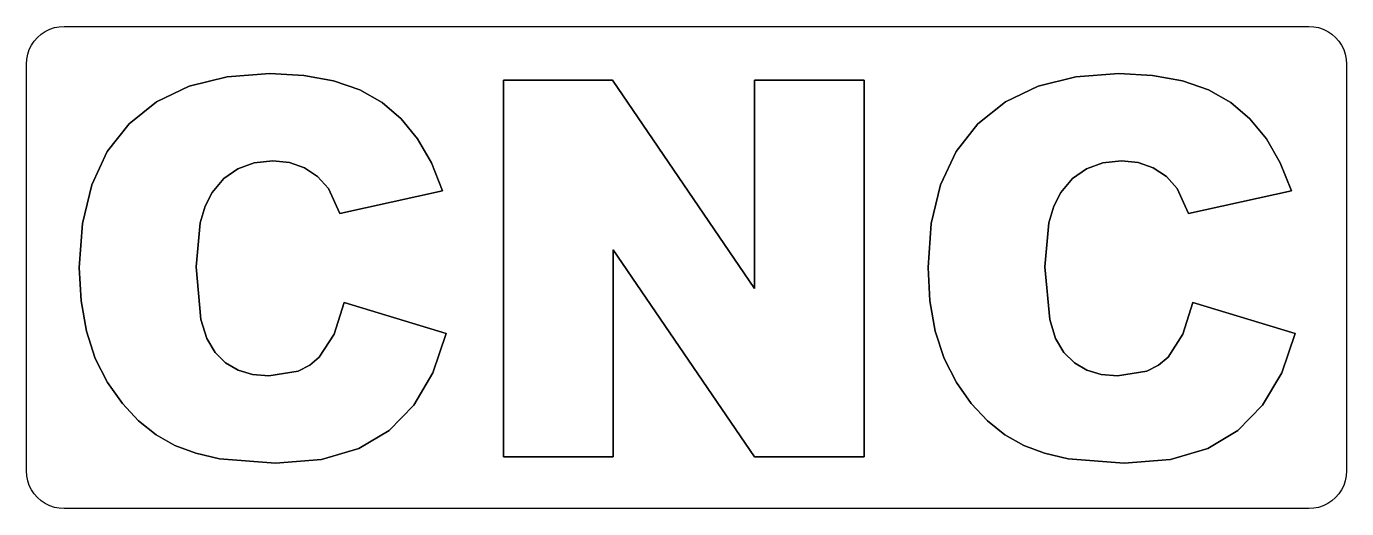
# Model space of a CAD drawing. Header units: metres. Extents: x 0 to 99.8, y 0 to 36.5.
import ezdxf

# ---------------------------------------------------------------- set-up
doc = ezdxf.new("R2010")
doc.units = ezdxf.units.M

msp = doc.modelspace()

# ---------------------------------------------------------------- linework, layer by layer
at = {"layer": 'Layer0'}
for points in [[(0, 2.85, 0), (0, 33.63, 0), (0.024, 34.002, 0), (0.097, 34.368, 0), (0.217, 34.721, 0), (0.382, 35.055, 0), (0.589, 35.365, 0), (0.835, 35.645, 0), (1.115, 35.891, 0), (1.425, 36.098, 0), (1.759, 36.263, 0), (2.112, 36.383, 0), (2.478, 36.456, 0), (2.85, 36.48, 0), (96.9, 36.48, 0), (97.272, 36.456, 0), (97.638, 36.383, 0), (97.991, 36.263, 0), (98.325, 36.098, 0), (98.635, 35.891, 0), (98.915, 35.645, 0), (99.161, 35.365, 0), (99.368, 35.055, 0), (99.533, 34.721, 0), (99.653, 34.368, 0), (99.726, 34.002, 0), (99.75, 33.63, 0), (99.75, 2.85, 0), (99.726, 2.478, 0), (99.653, 2.112, 0), (99.533, 1.759, 0), (99.368, 1.425, 0), (99.161, 1.115, 0), (98.915, 0.835, 0), (98.635, 0.589, 0), (98.325, 0.382, 0), (97.991, 0.217, 0), (97.638, 0.097, 0), (97.272, 0.024, 0), (96.9, 0, 0), (2.85, 0, 0), (2.478, 0.024, 0), (2.112, 0.097, 0), (1.759, 0.217, 0), (1.425, 0.382, 0), (1.115, 0.589, 0), (0.835, 0.835, 0), (0.589, 1.115, 0), (0.382, 1.425, 0), (0.217, 1.759, 0), (0.097, 2.112, 0), (0.024, 2.478, 0), (0, 2.85, 0)], [(31.72, 13.253, 0), (24.002, 15.586, 0), (23.242, 13.205, 0), (22.126, 11.465, 0), (21.403, 10.844, 0), (20.525, 10.401, 0), (18.306, 10.046, 0), (17.076, 10.156, 0), (15.993, 10.485, 0), (15.055, 11.034, 0), (14.262, 11.803, 0), (13.633, 12.868, 0), (13.183, 14.305, 0), (12.824, 18.298, 0), (13.125, 21.614, 0), (13.502, 22.889, 0), (14.029, 23.91, 0), (14.914, 24.963, 0), (15.973, 25.716, 0), (17.208, 26.167, 0), (18.617, 26.318, 0), (19.876, 26.182, 0), (21.008, 25.773, 0), (21.995, 25.112, 0), (22.816, 24.218, 0), (23.672, 22.313, 0), (31.448, 24.043, 0), (30.6, 26.152, 0), (29.555, 27.97, 0), (28.311, 29.496, 0), (26.87, 30.731, 0), (25.185, 31.683, 0), (23.212, 32.364, 0), (20.952, 32.772, 0), (18.403, 32.908, 0), (15.157, 32.671, 0), (12.301, 31.958, 0), (9.835, 30.771, 0), (7.76, 29.11, 0), (6.114, 27.006, 0), (4.938, 24.493, 0), (4.233, 21.571, 0), (3.998, 18.24, 0), (4.131, 15.707, 0), (4.532, 13.412, 0), (5.201, 11.355, 0), (6.136, 9.536, 0), (7.256, 7.964, 0), (8.476, 6.649, 0), (9.798, 5.589, 0), (11.22, 4.786, 0), (12.799, 4.195, 0), (14.591, 3.773, 0), (18.812, 3.436, 0), (22.304, 3.713, 0), (25.12, 4.544, 0), (27.397, 5.919, 0), (29.271, 7.83, 0), (30.719, 10.274, 0), (31.72, 13.253, 0)], [(24.002, 15.586, 0), (31.72, 13.253, 0), (30.719, 10.274, 0), (29.271, 7.83, 0), (27.397, 5.919, 0), (25.12, 4.544, 0), (22.304, 3.713, 0), (18.812, 3.436, 0), (14.591, 3.773, 0), (12.799, 4.195, 0), (11.22, 4.786, 0), (9.798, 5.589, 0), (8.476, 6.649, 0), (7.256, 7.964, 0), (6.136, 9.536, 0), (5.201, 11.355, 0), (4.532, 13.412, 0), (4.131, 15.707, 0), (3.998, 18.24, 0), (4.233, 21.571, 0), (4.938, 24.493, 0), (6.114, 27.006, 0), (7.76, 29.11, 0), (9.835, 30.771, 0), (12.301, 31.958, 0), (15.157, 32.671, 0), (18.403, 32.908, 0), (20.952, 32.772, 0), (23.212, 32.364, 0), (25.185, 31.683, 0), (26.87, 30.731, 0), (28.311, 29.496, 0), (29.555, 27.97, 0), (30.6, 26.152, 0), (31.448, 24.043, 0), (23.672, 22.313, 0), (22.816, 24.218, 0), (21.995, 25.112, 0), (21.008, 25.773, 0), (19.876, 26.182, 0), (18.617, 26.318, 0), (17.208, 26.167, 0), (15.973, 25.716, 0), (14.914, 24.963, 0), (14.029, 23.91, 0), (13.502, 22.889, 0), (13.125, 21.614, 0), (12.824, 18.298, 0), (13.183, 14.305, 0), (13.633, 12.868, 0), (14.262, 11.803, 0), (15.055, 11.034, 0), (15.993, 10.485, 0), (17.076, 10.156, 0), (18.306, 10.046, 0), (20.525, 10.401, 0), (21.403, 10.844, 0), (22.126, 11.465, 0), (23.242, 13.205, 0), (24.002, 15.586, 0)], [(44.279, 32.422, 0), (36.055, 32.422, 0), (36.055, 3.922, 0), (44.337, 3.922, 0), (44.337, 19.57, 0), (55.01, 3.922, 0), (63.311, 3.922, 0), (63.311, 32.422, 0), (55.01, 32.422, 0), (55.01, 16.654, 0), (44.279, 32.422, 0)], [(36.055, 32.422, 0), (44.279, 32.422, 0), (55.01, 16.654, 0), (55.01, 32.422, 0), (63.311, 32.422, 0), (63.311, 3.922, 0), (55.01, 3.922, 0), (44.337, 19.57, 0), (44.337, 3.922, 0), (36.055, 3.922, 0), (36.055, 32.422, 0)], [(95.855, 13.253, 0), (88.137, 15.586, 0), (87.376, 13.205, 0), (86.261, 11.465, 0), (85.537, 10.844, 0), (84.659, 10.401, 0), (82.441, 10.046, 0), (81.211, 10.156, 0), (80.127, 10.485, 0), (79.189, 11.034, 0), (78.397, 11.803, 0), (77.768, 12.868, 0), (77.318, 14.305, 0), (76.959, 18.298, 0), (77.26, 21.614, 0), (77.637, 22.889, 0), (78.164, 23.91, 0), (79.048, 24.963, 0), (80.108, 25.716, 0), (81.342, 26.167, 0), (82.752, 26.318, 0), (84.011, 26.182, 0), (85.143, 25.773, 0), (86.13, 25.112, 0), (86.951, 24.218, 0), (87.806, 22.313, 0), (95.583, 24.043, 0), (94.735, 26.152, 0), (93.69, 27.97, 0), (92.446, 29.496, 0), (91.004, 30.731, 0), (89.32, 31.683, 0), (87.347, 32.364, 0), (85.087, 32.772, 0), (82.538, 32.908, 0), (79.292, 32.671, 0), (76.436, 31.958, 0), (73.97, 30.771, 0), (71.894, 29.11, 0), (70.248, 27.006, 0), (69.073, 24.493, 0), (68.368, 21.571, 0), (68.132, 18.24, 0), (68.266, 15.707, 0), (68.667, 13.412, 0), (69.335, 11.355, 0), (70.271, 9.536, 0), (71.391, 7.964, 0), (72.611, 6.649, 0), (73.932, 5.589, 0), (75.355, 4.786, 0), (76.934, 4.195, 0), (78.725, 3.773, 0), (82.946, 3.436, 0), (86.438, 3.713, 0), (89.255, 4.544, 0), (91.532, 5.919, 0), (93.405, 7.83, 0), (94.854, 10.274, 0), (95.855, 13.253, 0)], [(88.137, 15.586, 0), (95.855, 13.253, 0), (94.854, 10.274, 0), (93.405, 7.83, 0), (91.532, 5.919, 0), (89.255, 4.544, 0), (86.438, 3.713, 0), (82.946, 3.436, 0), (78.725, 3.773, 0), (76.934, 4.195, 0), (75.355, 4.786, 0), (73.932, 5.589, 0), (72.611, 6.649, 0), (71.391, 7.964, 0), (70.271, 9.536, 0), (69.335, 11.355, 0), (68.667, 13.412, 0), (68.266, 15.707, 0), (68.132, 18.24, 0), (68.368, 21.571, 0), (69.073, 24.493, 0), (70.248, 27.006, 0), (71.894, 29.11, 0), (73.97, 30.771, 0), (76.436, 31.958, 0), (79.292, 32.671, 0), (82.538, 32.908, 0), (85.087, 32.772, 0), (87.347, 32.364, 0), (89.32, 31.683, 0), (91.004, 30.731, 0), (92.446, 29.496, 0), (93.69, 27.97, 0), (94.735, 26.152, 0), (95.583, 24.043, 0), (87.806, 22.313, 0), (86.951, 24.218, 0), (86.13, 25.112, 0), (85.143, 25.773, 0), (84.011, 26.182, 0), (82.752, 26.318, 0), (81.342, 26.167, 0), (80.108, 25.716, 0), (79.048, 24.963, 0), (78.164, 23.91, 0), (77.637, 22.889, 0), (77.26, 21.614, 0), (76.959, 18.298, 0), (77.318, 14.305, 0), (77.768, 12.868, 0), (78.397, 11.803, 0), (79.189, 11.034, 0), (80.127, 10.485, 0), (81.211, 10.156, 0), (82.441, 10.046, 0), (84.659, 10.401, 0), (85.537, 10.844, 0), (86.261, 11.465, 0), (87.376, 13.205, 0), (88.137, 15.586, 0)]]:
    msp.add_polyline3d(points, dxfattribs=at)

doc.saveas('drawing.dxf')
